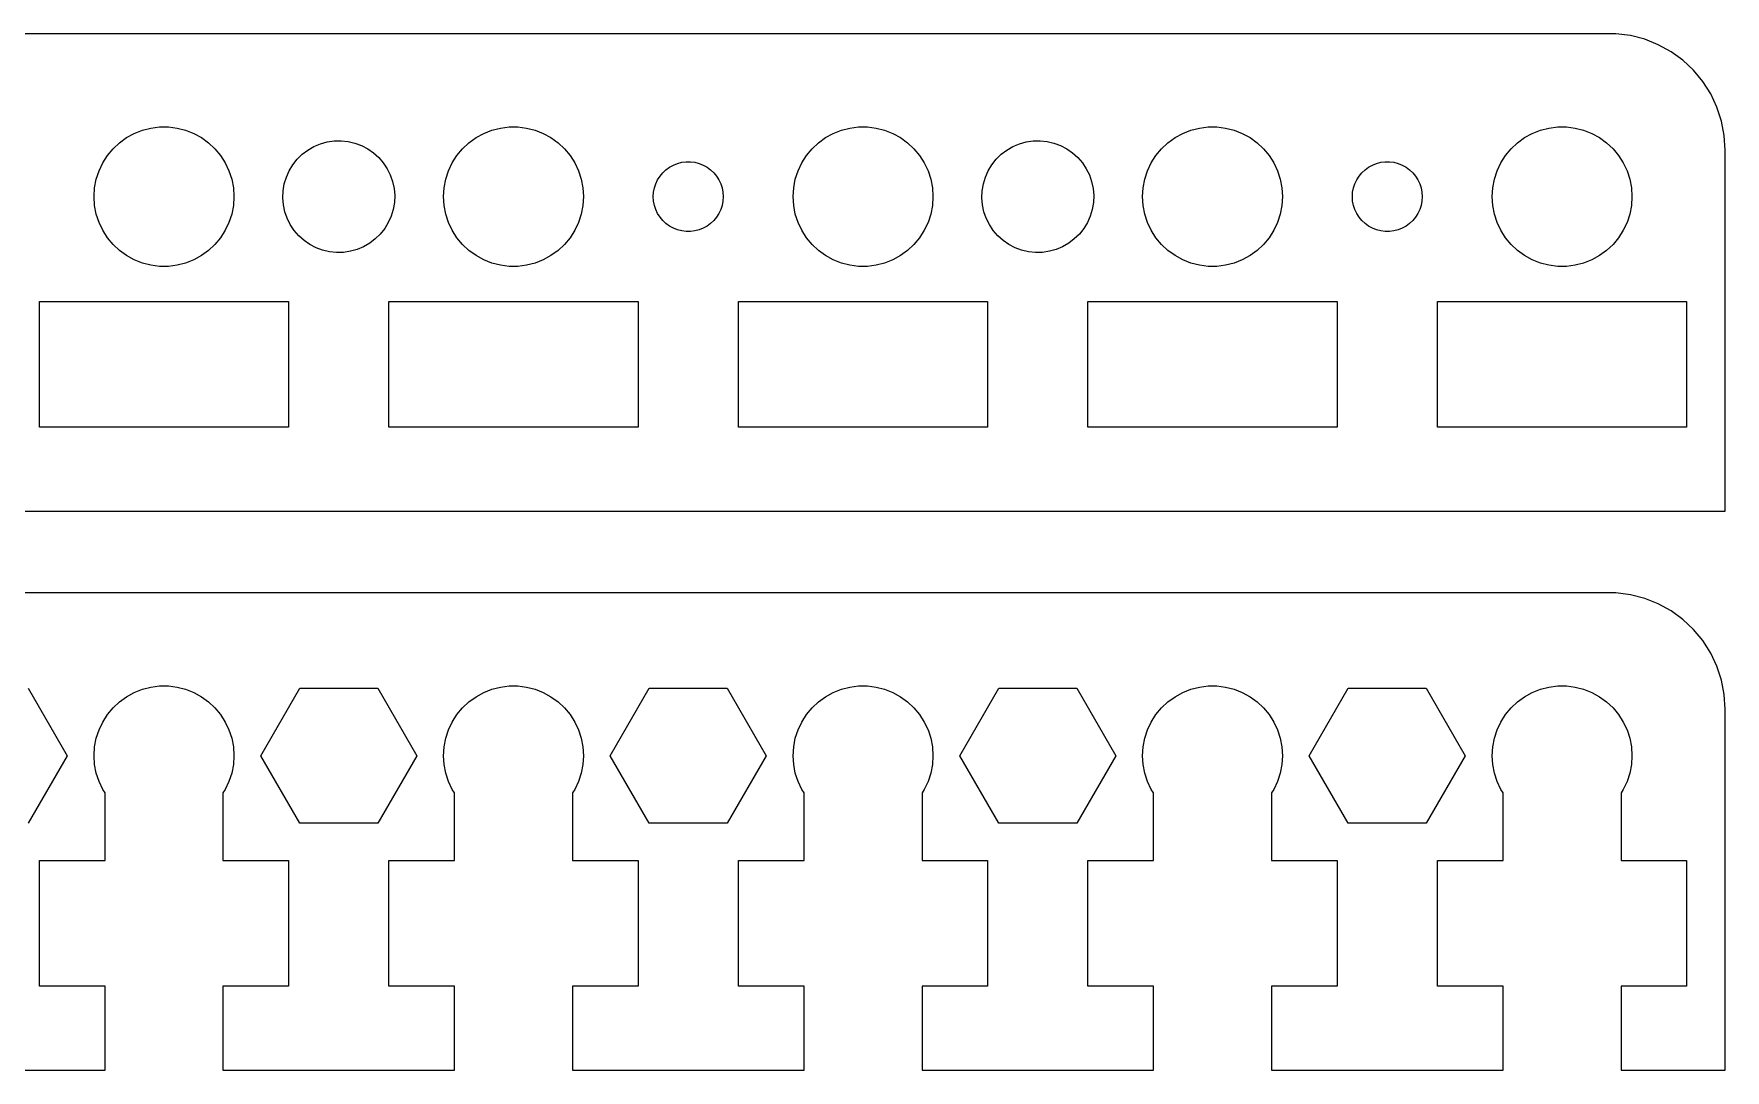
# Model space of a CAD drawing. Header units: metres. Extents: x -67 to 67, y 0 to 92.
# Drawn here: x -5.6 to 67, y 48 to 92.5 of the extents above; entities that cross this region are included whole.
import ezdxf

# ---------------------------------------------------------------- set-up
doc = ezdxf.new("R2010")
doc.units = ezdxf.units.M

msp = doc.modelspace()

# ---------------------------------------------------------------- linework, layer by layer
for p, q in [((62.3139, 92.4901), (-62.3139, 92.4901)), ((62.9369, 92.4114), (62.3139, 92.4901)), ((63.5451, 92.2553), (62.9369, 92.4114)), ((64.1289, 92.0241), (63.5451, 92.2553)), ((64.6791, 91.7216), (64.1289, 92.0241)), ((65.1871, 91.3526), (64.6791, 91.7216)), ((65.6448, 90.9227), (65.1871, 91.3526)), ((66.0451, 90.4389), (65.6448, 90.9227)), ((66.3815, 89.9088), (66.0451, 90.4389)), ((66.6489, 89.3406), (66.3815, 89.9088)), ((66.8429, 88.7434), (66.6489, 89.3406)), ((66.9606, 88.1267), (66.8429, 88.7434)), ((-1.91226, 87.8115), (-1.60747, 88.033)), ((-1.60747, 88.033), (-1.27733, 88.2145)), ((-1.27733, 88.2145), (-0.92705, 88.3532)), ((-0.92705, 88.3532), (-0.56213, 88.4469)), ((-0.56213, 88.4469), (-0.18837, 88.4941)), ((-0.18837, 88.4941), (0.18837, 88.4941)), ((0.18837, 88.4941), (0.56213, 88.4469)), ((0.56213, 88.4469), (0.92705, 88.3532)), ((0.92705, 88.3532), (1.27733, 88.2145)), ((1.27733, 88.2145), (1.60747, 88.033)), ((1.60747, 88.033), (1.91226, 87.8115)), ((6.71071, 87.7665), (7.00101, 87.8475)), ((7.00101, 87.8475), (7.29916, 87.8916)), ((7.29916, 87.8916), (7.60049, 87.8979)), ((7.60049, 87.8979), (7.90024, 87.8664)), ((7.90024, 87.8664), (8.19366, 87.7976)), ((13.0877, 87.8115), (13.3925, 88.033)), ((13.3925, 88.033), (13.7227, 88.2145)), ((13.7227, 88.2145), (14.0729, 88.3532)), ((14.0729, 88.3532), (14.4379, 88.4469)), ((14.4379, 88.4469), (14.8116, 88.4941)), ((14.8116, 88.4941), (15.1884, 88.4941)), ((15.1884, 88.4941), (15.5621, 88.4469)), ((15.5621, 88.4469), (15.927, 88.3532)), ((15.927, 88.3532), (16.2773, 88.2145)), ((16.2773, 88.2145), (16.6075, 88.033)), ((16.6075, 88.033), (16.9123, 87.8115)), ((28.0877, 87.8115), (28.3925, 88.033)), ((28.3925, 88.033), (28.7227, 88.2145)), ((28.7227, 88.2145), (29.0729, 88.3532)), ((29.0729, 88.3532), (29.4379, 88.4469)), ((29.4379, 88.4469), (29.8116, 88.4941)), ((29.8116, 88.4941), (30.1884, 88.4941)), ((30.1884, 88.4941), (30.5621, 88.4469)), ((30.5621, 88.4469), (30.927, 88.3532)), ((30.927, 88.3532), (31.2773, 88.2145)), ((31.2773, 88.2145), (31.6075, 88.033)), ((31.6075, 88.033), (31.9123, 87.8115)), ((36.7107, 87.7665), (37.001, 87.8475)), ((37.001, 87.8475), (37.2992, 87.8916)), ((37.2992, 87.8916), (37.6005, 87.8979)), ((37.6005, 87.8979), (37.9002, 87.8664)), ((37.9002, 87.8664), (38.1937, 87.7976)), ((43.0877, 87.8115), (43.3925, 88.033)), ((43.3925, 88.033), (43.7227, 88.2145)), ((43.7227, 88.2145), (44.0729, 88.3532)), ((44.0729, 88.3532), (44.4379, 88.4469)), ((44.4379, 88.4469), (44.8116, 88.4941)), ((44.8116, 88.4941), (45.1884, 88.4941)), ((45.1884, 88.4941), (45.5621, 88.4469)), ((45.5621, 88.4469), (45.927, 88.3532)), ((45.927, 88.3532), (46.2773, 88.2145)), ((46.2773, 88.2145), (46.6075, 88.033)), ((46.6075, 88.033), (46.9123, 87.8115)), ((58.0877, 87.8115), (58.3925, 88.033)), ((58.3925, 88.033), (58.7227, 88.2145)), ((58.7227, 88.2145), (59.0729, 88.3532)), ((59.0729, 88.3532), (59.4379, 88.4469)), ((59.4379, 88.4469), (59.8116, 88.4941)), ((59.8116, 88.4941), (60.1884, 88.4941)), ((60.1884, 88.4941), (60.5621, 88.4469)), ((60.5621, 88.4469), (60.927, 88.3532)), ((60.927, 88.3532), (61.2773, 88.2145)), ((61.2773, 88.2145), (61.6075, 88.033)), ((61.6075, 88.033), (61.9123, 87.8115)), ((67, 87.5), (66.9606, 88.1267)), ((-2.62891, 86.9453), (-2.42705, 87.2634)), ((-2.42705, 87.2634), (-2.1869, 87.5536)), ((-2.1869, 87.5536), (-1.91226, 87.8115)), ((1.91226, 87.8115), (2.1869, 87.5536)), ((2.1869, 87.5536), (2.42705, 87.2634)), ((2.42705, 87.2634), (2.62891, 86.9453)), ((5.52924, 86.8697), (5.71645, 87.1059)), ((5.71645, 87.1059), (5.93178, 87.3168)), ((5.93178, 87.3168), (6.17186, 87.499)), ((6.17186, 87.499), (6.43286, 87.6497)), ((6.43286, 87.6497), (6.71071, 87.7665)), ((8.19366, 87.7976), (8.47617, 87.6925)), ((8.47617, 87.6925), (8.74326, 87.5529)), ((8.74326, 87.5529), (8.99075, 87.3809)), ((8.99075, 87.3809), (9.21472, 87.1792)), ((9.21472, 87.1792), (9.41167, 86.951)), ((12.3711, 86.9453), (12.5729, 87.2634)), ((12.5729, 87.2634), (12.8131, 87.5536)), ((12.8131, 87.5536), (13.0877, 87.8115)), ((16.9123, 87.8115), (17.1869, 87.5536)), ((17.1869, 87.5536), (17.427, 87.2634)), ((17.427, 87.2634), (17.6289, 86.9453)), ((27.3711, 86.9453), (27.5729, 87.2634)), ((27.5729, 87.2634), (27.8131, 87.5536)), ((27.8131, 87.5536), (28.0877, 87.8115)), ((31.9123, 87.8115), (32.1869, 87.5536)), ((32.1869, 87.5536), (32.427, 87.2634)), ((32.427, 87.2634), (32.6289, 86.9453)), ((35.5292, 86.8697), (35.7164, 87.1059)), ((35.7164, 87.1059), (35.9318, 87.3168)), ((35.9318, 87.3168), (36.1719, 87.499)), ((36.1719, 87.499), (36.4329, 87.6497)), ((36.4329, 87.6497), (36.7107, 87.7665)), ((38.1937, 87.7976), (38.4762, 87.6925)), ((38.4762, 87.6925), (38.7433, 87.5529)), ((38.7433, 87.5529), (38.9908, 87.3809)), ((38.9908, 87.3809), (39.2147, 87.1792)), ((39.2147, 87.1792), (39.4117, 86.951)), ((42.3711, 86.9453), (42.5729, 87.2634)), ((42.5729, 87.2634), (42.8131, 87.5536)), ((42.8131, 87.5536), (43.0877, 87.8115)), ((46.9123, 87.8115), (47.1869, 87.5536)), ((47.1869, 87.5536), (47.427, 87.2634)), ((47.427, 87.2634), (47.6289, 86.9453)), ((57.3711, 86.9453), (57.5729, 87.2634)), ((57.5729, 87.2634), (57.8131, 87.5536)), ((57.8131, 87.5536), (58.0877, 87.8115)), ((61.9123, 87.8115), (62.1869, 87.5536)), ((62.1869, 87.5536), (62.427, 87.2634)), ((62.427, 87.2634), (62.6289, 86.9453)), ((67, 72), (67, 87.5)), ((-2.90575, 86.2461), (-2.78932, 86.6044)), ((-2.78932, 86.6044), (-2.62891, 86.9453)), ((2.62891, 86.9453), (2.78932, 86.6044)), ((2.78932, 86.6044), (2.90575, 86.2461)), ((5.25052, 86.3366), (5.37311, 86.6119)), ((5.37311, 86.6119), (5.52924, 86.8697)), ((9.41167, 86.951), (9.57846, 86.7)), ((9.57846, 86.7), (9.71246, 86.43)), ((9.71246, 86.43), (9.81158, 86.1454)), ((12.0942, 86.2461), (12.2107, 86.6044)), ((12.2107, 86.6044), (12.3711, 86.9453)), ((17.6289, 86.9453), (17.7893, 86.6044)), ((17.7893, 86.6044), (17.9057, 86.2461)), ((21.1855, 86.2226), (21.2865, 86.3817)), ((21.2865, 86.3817), (21.4065, 86.5268)), ((21.4065, 86.5268), (21.5439, 86.6558)), ((21.5439, 86.6558), (21.6963, 86.7665)), ((21.6963, 86.7665), (21.8613, 86.8572)), ((21.8613, 86.8572), (22.0365, 86.9266)), ((22.0365, 86.9266), (22.2189, 86.9734)), ((22.2189, 86.9734), (22.4058, 86.997)), ((22.4058, 86.997), (22.5942, 86.997)), ((22.5942, 86.997), (22.7811, 86.9734)), ((22.7811, 86.9734), (22.9635, 86.9266)), ((22.9635, 86.9266), (23.1387, 86.8572)), ((23.1387, 86.8572), (23.3037, 86.7665)), ((23.3037, 86.7665), (23.4561, 86.6558)), ((23.4561, 86.6558), (23.5934, 86.5268)), ((23.5934, 86.5268), (23.7135, 86.3817)), ((23.7135, 86.3817), (23.8145, 86.2226)), ((27.0942, 86.2461), (27.2107, 86.6044)), ((27.2107, 86.6044), (27.3711, 86.9453)), ((32.6289, 86.9453), (32.7893, 86.6044)), ((32.7893, 86.6044), (32.9057, 86.2461)), ((35.2505, 86.3366), (35.3731, 86.6119)), ((35.3731, 86.6119), (35.5292, 86.8697)), ((39.4117, 86.951), (39.5785, 86.7)), ((39.5785, 86.7), (39.7125, 86.43)), ((39.7125, 86.43), (39.8116, 86.1454)), ((42.0942, 86.2461), (42.2107, 86.6044)), ((42.2107, 86.6044), (42.3711, 86.9453)), ((47.6289, 86.9453), (47.7893, 86.6044)), ((47.7893, 86.6044), (47.9057, 86.2461)), ((51.1855, 86.2226), (51.2865, 86.3817)), ((51.2865, 86.3817), (51.4065, 86.5268)), ((51.4065, 86.5268), (51.5439, 86.6558)), ((51.5439, 86.6558), (51.6963, 86.7665)), ((51.6963, 86.7665), (51.8613, 86.8572)), ((51.8613, 86.8572), (52.0365, 86.9266)), ((52.0365, 86.9266), (52.2189, 86.9734)), ((52.2189, 86.9734), (52.4058, 86.997)), ((52.4058, 86.997), (52.5942, 86.997)), ((52.5942, 86.997), (52.7811, 86.9734)), ((52.7811, 86.9734), (52.9635, 86.9266)), ((52.9635, 86.9266), (53.1387, 86.8572)), ((53.1387, 86.8572), (53.3037, 86.7665)), ((53.3037, 86.7665), (53.4561, 86.6558)), ((53.4561, 86.6558), (53.5934, 86.5268)), ((53.5934, 86.5268), (53.7135, 86.3817)), ((53.7135, 86.3817), (53.8145, 86.2226)), ((57.0942, 86.2461), (57.2107, 86.6044)), ((57.2107, 86.6044), (57.3711, 86.9453)), ((62.6289, 86.9453), (62.7893, 86.6044)), ((62.7893, 86.6044), (62.9057, 86.2461)), ((-3, 85.5), (-2.97633, 85.876)), ((-2.97633, 85.876), (-2.90575, 86.2461)), ((2.90575, 86.2461), (2.97633, 85.876)), ((2.97633, 85.876), (3, 85.5)), ((5.10052, 85.4497), (5.11314, 85.7509)), ((5.11314, 85.7509), (5.16341, 86.048)), ((5.16341, 86.048), (5.25052, 86.3366)), ((9.81158, 86.1454), (9.87425, 85.8506)), ((9.87425, 85.8506), (9.89946, 85.5502)), ((12, 85.5), (12.0237, 85.876)), ((12.0237, 85.876), (12.0942, 86.2461)), ((17.9057, 86.2461), (17.9763, 85.876)), ((17.9763, 85.876), (18, 85.5)), ((21, 85.5), (21.0118, 85.688)), ((21.0118, 85.688), (21.0471, 85.873)), ((21.0471, 85.873), (21.1053, 86.0522)), ((21.1053, 86.0522), (21.1855, 86.2226)), ((23.8145, 86.2226), (23.8947, 86.0522)), ((23.8947, 86.0522), (23.9529, 85.873)), ((23.9529, 85.873), (23.9882, 85.688)), ((23.9882, 85.688), (24, 85.5)), ((27, 85.5), (27.0237, 85.876)), ((27.0237, 85.876), (27.0942, 86.2461)), ((32.9057, 86.2461), (32.9763, 85.876)), ((32.9763, 85.876), (33, 85.5)), ((35.1005, 85.4497), (35.1131, 85.7509)), ((35.1131, 85.7509), (35.1634, 86.048)), ((35.1634, 86.048), (35.2505, 86.3366)), ((39.8116, 86.1454), (39.8743, 85.8506)), ((39.8743, 85.8506), (39.8995, 85.5502)), ((42, 85.5), (42.0237, 85.876)), ((42.0237, 85.876), (42.0942, 86.2461)), ((47.9057, 86.2461), (47.9763, 85.876)), ((47.9763, 85.876), (48, 85.5)), ((51, 85.5), (51.0118, 85.688)), ((51.0118, 85.688), (51.0471, 85.873)), ((51.0471, 85.873), (51.1053, 86.0522)), ((51.1053, 86.0522), (51.1855, 86.2226)), ((53.8145, 86.2226), (53.8947, 86.0522)), ((53.8947, 86.0522), (53.9529, 85.873)), ((53.9529, 85.873), (53.9882, 85.688)), ((53.9882, 85.688), (54, 85.5)), ((57, 85.5), (57.0237, 85.876)), ((57.0237, 85.876), (57.0942, 86.2461)), ((62.9057, 86.2461), (62.9763, 85.876)), ((62.9763, 85.876), (63, 85.5)), ((-2.97633, 85.124), (-3, 85.5)), ((-2.90575, 84.7539), (-2.97633, 85.124)), ((2.97633, 85.124), (2.90575, 84.7539)), ((3, 85.5), (2.97633, 85.124)), ((5.12573, 85.1494), (5.10052, 85.4497)), ((5.1884, 84.8546), (5.12573, 85.1494)), ((9.83658, 84.952), (9.74947, 84.6634)), ((9.88684, 85.2491), (9.83658, 84.952)), ((9.89946, 85.5502), (9.88684, 85.2491)), ((12.0237, 85.124), (12, 85.5)), ((12.0942, 84.7539), (12.0237, 85.124)), ((17.9763, 85.124), (17.9057, 84.7539)), ((18, 85.5), (17.9763, 85.124)), ((21.0118, 85.312), (21, 85.5)), ((21.0471, 85.127), (21.0118, 85.312)), ((21.1053, 84.9478), (21.0471, 85.127)), ((21.1855, 84.7774), (21.1053, 84.9478)), ((23.8947, 84.9478), (23.8145, 84.7774)), ((23.9529, 85.127), (23.8947, 84.9478)), ((23.9882, 85.312), (23.9529, 85.127)), ((24, 85.5), (23.9882, 85.312)), ((27.0237, 85.124), (27, 85.5)), ((27.0942, 84.7539), (27.0237, 85.124)), ((32.9763, 85.124), (32.9057, 84.7539)), ((33, 85.5), (32.9763, 85.124)), ((35.1257, 85.1494), (35.1005, 85.4497)), ((35.1884, 84.8546), (35.1257, 85.1494)), ((39.8366, 84.952), (39.7495, 84.6634)), ((39.8868, 85.2491), (39.8366, 84.952)), ((39.8995, 85.5502), (39.8868, 85.2491)), ((42.0237, 85.124), (42, 85.5)), ((42.0942, 84.7539), (42.0237, 85.124)), ((47.9763, 85.124), (47.9057, 84.7539)), ((48, 85.5), (47.9763, 85.124)), ((51.0118, 85.312), (51, 85.5)), ((51.0471, 85.127), (51.0118, 85.312)), ((51.1053, 84.9478), (51.0471, 85.127)), ((51.1855, 84.7774), (51.1053, 84.9478)), ((53.8947, 84.9478), (53.8145, 84.7774)), ((53.9529, 85.127), (53.8947, 84.9478)), ((53.9882, 85.312), (53.9529, 85.127)), ((54, 85.5), (53.9882, 85.312)), ((57.0237, 85.124), (57, 85.5)), ((57.0942, 84.7539), (57.0237, 85.124)), ((62.9763, 85.124), (62.9057, 84.7539)), ((63, 85.5), (62.9763, 85.124)), ((-2.78932, 84.3956), (-2.90575, 84.7539)), ((-2.62891, 84.0547), (-2.78932, 84.3956)), ((2.78932, 84.3956), (2.62891, 84.0547)), ((2.90575, 84.7539), (2.78932, 84.3956)), ((5.28752, 84.57), (5.1884, 84.8546)), ((5.42152, 84.3), (5.28752, 84.57)), ((5.58832, 84.049), (5.42152, 84.3)), ((9.62688, 84.3881), (9.47075, 84.1303)), ((9.74947, 84.6634), (9.62688, 84.3881)), ((12.2107, 84.3956), (12.0942, 84.7539)), ((12.3711, 84.0547), (12.2107, 84.3956)), ((17.7893, 84.3956), (17.6289, 84.0547)), ((17.9057, 84.7539), (17.7893, 84.3956)), ((21.2865, 84.6183), (21.1855, 84.7774)), ((21.4065, 84.4732), (21.2865, 84.6183)), ((21.5439, 84.3442), (21.4065, 84.4732)), ((21.6963, 84.2335), (21.5439, 84.3442)), ((21.8613, 84.1427), (21.6963, 84.2335)), ((23.3037, 84.2335), (23.1387, 84.1427)), ((23.4561, 84.3442), (23.3037, 84.2335)), ((23.5934, 84.4732), (23.4561, 84.3442)), ((23.7135, 84.6183), (23.5934, 84.4732)), ((23.8145, 84.7774), (23.7135, 84.6183)), ((27.2107, 84.3956), (27.0942, 84.7539)), ((27.3711, 84.0547), (27.2107, 84.3956)), ((32.7893, 84.3956), (32.6289, 84.0547)), ((32.9057, 84.7539), (32.7893, 84.3956)), ((35.2875, 84.57), (35.1884, 84.8546)), ((35.4215, 84.3), (35.2875, 84.57)), ((35.5883, 84.049), (35.4215, 84.3)), ((39.6269, 84.3881), (39.4707, 84.1303)), ((39.7495, 84.6634), (39.6269, 84.3881)), ((42.2107, 84.3956), (42.0942, 84.7539)), ((42.3711, 84.0547), (42.2107, 84.3956)), ((47.7893, 84.3956), (47.6289, 84.0547)), ((47.9057, 84.7539), (47.7893, 84.3956)), ((51.2865, 84.6183), (51.1855, 84.7774)), ((51.4065, 84.4732), (51.2865, 84.6183)), ((51.5439, 84.3442), (51.4065, 84.4732)), ((51.6963, 84.2335), (51.5439, 84.3442)), ((51.8613, 84.1427), (51.6963, 84.2335)), ((53.3037, 84.2335), (53.1387, 84.1427)), ((53.4561, 84.3442), (53.3037, 84.2335)), ((53.5934, 84.4732), (53.4561, 84.3442)), ((53.7135, 84.6183), (53.5934, 84.4732)), ((53.8145, 84.7774), (53.7135, 84.6183)), ((57.2107, 84.3956), (57.0942, 84.7539)), ((57.3711, 84.0547), (57.2107, 84.3956)), ((62.7893, 84.3956), (62.6289, 84.0547)), ((62.9057, 84.7539), (62.7893, 84.3956)), ((-2.42705, 83.7366), (-2.62891, 84.0547)), ((-2.1869, 83.4464), (-2.42705, 83.7366)), ((2.42705, 83.7366), (2.1869, 83.4464)), ((2.62891, 84.0547), (2.42705, 83.7366)), ((5.78526, 83.8208), (5.58832, 84.049)), ((6.00923, 83.6191), (5.78526, 83.8208)), ((6.25673, 83.4471), (6.00923, 83.6191)), ((8.82812, 83.501), (8.56712, 83.3503)), ((9.06821, 83.6832), (8.82812, 83.501)), ((9.28354, 83.8941), (9.06821, 83.6832)), ((9.47075, 84.1303), (9.28354, 83.8941)), ((12.5729, 83.7366), (12.3711, 84.0547)), ((12.8131, 83.4464), (12.5729, 83.7366)), ((17.427, 83.7366), (17.1869, 83.4464)), ((17.6289, 84.0547), (17.427, 83.7366)), ((22.0365, 84.0734), (21.8613, 84.1427)), ((22.2189, 84.0266), (22.0365, 84.0734)), ((22.4058, 84.0029), (22.2189, 84.0266)), ((22.5942, 84.0029), (22.4058, 84.0029)), ((22.7811, 84.0266), (22.5942, 84.0029)), ((22.9635, 84.0734), (22.7811, 84.0266)), ((23.1387, 84.1427), (22.9635, 84.0734)), ((27.5729, 83.7366), (27.3711, 84.0547)), ((27.8131, 83.4464), (27.5729, 83.7366)), ((32.427, 83.7366), (32.1869, 83.4464)), ((32.6289, 84.0547), (32.427, 83.7366)), ((35.7853, 83.8208), (35.5883, 84.049)), ((36.0092, 83.6191), (35.7853, 83.8208)), ((36.2567, 83.4471), (36.0092, 83.6191)), ((38.8281, 83.501), (38.5671, 83.3503)), ((39.0682, 83.6832), (38.8281, 83.501)), ((39.2835, 83.8941), (39.0682, 83.6832)), ((39.4707, 84.1303), (39.2835, 83.8941)), ((42.5729, 83.7366), (42.3711, 84.0547)), ((42.8131, 83.4464), (42.5729, 83.7366)), ((47.427, 83.7366), (47.1869, 83.4464)), ((47.6289, 84.0547), (47.427, 83.7366)), ((52.0365, 84.0734), (51.8613, 84.1427)), ((52.2189, 84.0266), (52.0365, 84.0734)), ((52.4058, 84.0029), (52.2189, 84.0266)), ((52.5942, 84.0029), (52.4058, 84.0029)), ((52.7811, 84.0266), (52.5942, 84.0029)), ((52.9635, 84.0734), (52.7811, 84.0266)), ((53.1387, 84.1427), (52.9635, 84.0734)), ((57.5729, 83.7366), (57.3711, 84.0547)), ((57.8131, 83.4464), (57.5729, 83.7366)), ((62.427, 83.7366), (62.1869, 83.4464)), ((62.6289, 84.0547), (62.427, 83.7366)), ((-1.91226, 83.1884), (-2.1869, 83.4464)), ((-1.60747, 82.967), (-1.91226, 83.1884)), ((-1.27733, 82.7855), (-1.60747, 82.967)), ((-0.92705, 82.6468), (-1.27733, 82.7855)), ((1.27733, 82.7855), (0.92705, 82.6468)), ((1.60747, 82.967), (1.27733, 82.7855)), ((1.91226, 83.1884), (1.60747, 82.967)), ((2.1869, 83.4464), (1.91226, 83.1884)), ((6.52382, 83.3075), (6.25673, 83.4471)), ((6.80632, 83.2024), (6.52382, 83.3075)), ((7.09975, 83.1336), (6.80632, 83.2024)), ((7.39949, 83.1021), (7.09975, 83.1336)), ((7.70082, 83.1084), (7.39949, 83.1021)), ((7.99898, 83.1524), (7.70082, 83.1084)), ((8.28928, 83.2335), (7.99898, 83.1524)), ((8.56712, 83.3503), (8.28928, 83.2335)), ((13.0877, 83.1884), (12.8131, 83.4464)), ((13.3925, 82.967), (13.0877, 83.1884)), ((13.7227, 82.7855), (13.3925, 82.967)), ((14.0729, 82.6468), (13.7227, 82.7855)), ((16.2773, 82.7855), (15.927, 82.6468)), ((16.6075, 82.967), (16.2773, 82.7855)), ((16.9123, 83.1884), (16.6075, 82.967)), ((17.1869, 83.4464), (16.9123, 83.1884)), ((28.0877, 83.1884), (27.8131, 83.4464)), ((28.3925, 82.967), (28.0877, 83.1884)), ((28.7227, 82.7855), (28.3925, 82.967)), ((29.0729, 82.6468), (28.7227, 82.7855)), ((31.2773, 82.7855), (30.927, 82.6468)), ((31.6075, 82.967), (31.2773, 82.7855)), ((31.9123, 83.1884), (31.6075, 82.967)), ((32.1869, 83.4464), (31.9123, 83.1884)), ((36.5238, 83.3075), (36.2567, 83.4471)), ((36.8063, 83.2024), (36.5238, 83.3075)), ((37.0997, 83.1336), (36.8063, 83.2024)), ((37.3995, 83.1021), (37.0997, 83.1336)), ((37.7008, 83.1084), (37.3995, 83.1021)), ((37.999, 83.1524), (37.7008, 83.1084)), ((38.2893, 83.2335), (37.999, 83.1524)), ((38.5671, 83.3503), (38.2893, 83.2335)), ((43.0877, 83.1884), (42.8131, 83.4464)), ((43.3925, 82.967), (43.0877, 83.1884)), ((43.7227, 82.7855), (43.3925, 82.967)), ((44.0729, 82.6468), (43.7227, 82.7855)), ((46.2773, 82.7855), (45.927, 82.6468)), ((46.6075, 82.967), (46.2773, 82.7855)), ((46.9123, 83.1884), (46.6075, 82.967)), ((47.1869, 83.4464), (46.9123, 83.1884)), ((58.0877, 83.1884), (57.8131, 83.4464)), ((58.3925, 82.967), (58.0877, 83.1884)), ((58.7227, 82.7855), (58.3925, 82.967)), ((59.0729, 82.6468), (58.7227, 82.7855)), ((61.2773, 82.7855), (60.927, 82.6468)), ((61.6075, 82.967), (61.2773, 82.7855)), ((61.9123, 83.1884), (61.6075, 82.967)), ((62.1869, 83.4464), (61.9123, 83.1884)), ((-0.56213, 82.5531), (-0.92705, 82.6468)), ((-0.18837, 82.5059), (-0.56213, 82.5531)), ((0.18837, 82.5059), (-0.18837, 82.5059)), ((0.56213, 82.5531), (0.18837, 82.5059)), ((0.92705, 82.6468), (0.56213, 82.5531)), ((14.4379, 82.5531), (14.0729, 82.6468)), ((14.8116, 82.5059), (14.4379, 82.5531)), ((15.1884, 82.5059), (14.8116, 82.5059)), ((15.5621, 82.5531), (15.1884, 82.5059)), ((15.927, 82.6468), (15.5621, 82.5531)), ((29.4379, 82.5531), (29.0729, 82.6468)), ((29.8116, 82.5059), (29.4379, 82.5531)), ((30.1884, 82.5059), (29.8116, 82.5059)), ((30.5621, 82.5531), (30.1884, 82.5059)), ((30.927, 82.6468), (30.5621, 82.5531)), ((44.4379, 82.5531), (44.0729, 82.6468)), ((44.8116, 82.5059), (44.4379, 82.5531)), ((45.1884, 82.5059), (44.8116, 82.5059)), ((45.5621, 82.5531), (45.1884, 82.5059)), ((45.927, 82.6468), (45.5621, 82.5531)), ((59.4379, 82.5531), (59.0729, 82.6468)), ((59.8116, 82.5059), (59.4379, 82.5531)), ((60.1884, 82.5059), (59.8116, 82.5059)), ((60.5621, 82.5531), (60.1884, 82.5059)), ((60.927, 82.6468), (60.5621, 82.5531)), ((-5.34662, 75.6), (-5.34662, 81)), ((-5.34662, 81), (5.34662, 81)), ((5.34662, 81), (5.34662, 75.6)), ((9.65337, 75.6), (9.65337, 81)), ((9.65337, 81), (20.3466, 81)), ((20.3466, 81), (20.3466, 75.6)), ((24.6534, 75.6), (24.6534, 81)), ((24.6534, 81), (35.3466, 81)), ((35.3466, 81), (35.3466, 75.6)), ((39.6534, 75.6), (39.6534, 81)), ((39.6534, 81), (50.3466, 81)), ((50.3466, 81), (50.3466, 75.6)), ((54.6534, 75.6), (54.6534, 81)), ((54.6534, 81), (65.3466, 81)), ((65.3466, 81), (65.3466, 75.6)), ((5.34662, 75.6), (-5.34662, 75.6)), ((20.3466, 75.6), (9.65337, 75.6)), ((35.3466, 75.6), (24.6534, 75.6)), ((50.3466, 75.6), (39.6534, 75.6)), ((65.3466, 75.6), (54.6534, 75.6)), ((-67, 72), (67, 72)), ((62.3139, 68.4901), (-62.3139, 68.4901)), ((62.9369, 68.4114), (62.3139, 68.4901)), ((63.5451, 68.2553), (62.9369, 68.4114)), ((64.1289, 68.0241), (63.5451, 68.2553)), ((64.6791, 67.7216), (64.1289, 68.0241)), ((65.1871, 67.3526), (64.6791, 67.7216)), ((65.6448, 66.9227), (65.1871, 67.3526)), ((66.0451, 66.4389), (65.6448, 66.9227)), ((66.3815, 65.9088), (66.0451, 66.4389)), ((66.6489, 65.3406), (66.3815, 65.9088)), ((66.8429, 64.7434), (66.6489, 65.3406)), ((66.9606, 64.1267), (66.8429, 64.7434)), ((-5.82671, 64.3982), (-4.15341, 61.5)), ((-1.91226, 63.8115), (-1.60747, 64.033)), ((-1.60747, 64.033), (-1.27733, 64.2145)), ((-1.27733, 64.2145), (-0.92705, 64.3532)), ((-0.92705, 64.3532), (-0.56213, 64.4469)), ((-0.56213, 64.4469), (-0.18837, 64.4941)), ((-0.18837, 64.4941), (0.18837, 64.4941)), ((0.18837, 64.4941), (0.56213, 64.4469)), ((0.56213, 64.4469), (0.92705, 64.3532)), ((0.92705, 64.3532), (1.27733, 64.2145)), ((1.27733, 64.2145), (1.60747, 64.033)), ((1.60747, 64.033), (1.91226, 63.8115)), ((4.1534, 61.5), (5.82669, 64.3982)), ((5.82669, 64.3982), (9.17329, 64.3982)), ((9.17329, 64.3982), (10.8466, 61.5)), ((13.0877, 63.8115), (13.3925, 64.033)), ((13.3925, 64.033), (13.7227, 64.2145)), ((13.7227, 64.2145), (14.0729, 64.3532)), ((14.0729, 64.3532), (14.4379, 64.4469)), ((14.4379, 64.4469), (14.8116, 64.4941)), ((14.8116, 64.4941), (15.1884, 64.4941)), ((15.1884, 64.4941), (15.5621, 64.4469)), ((15.5621, 64.4469), (15.927, 64.3532)), ((15.927, 64.3532), (16.2773, 64.2145)), ((16.2773, 64.2145), (16.6075, 64.033)), ((16.6075, 64.033), (16.9123, 63.8115)), ((19.1534, 61.5), (20.8267, 64.3982)), ((20.8267, 64.3982), (24.1733, 64.3982)), ((24.1733, 64.3982), (25.8466, 61.5)), ((28.0877, 63.8115), (28.3925, 64.033)), ((28.3925, 64.033), (28.7227, 64.2145)), ((28.7227, 64.2145), (29.0729, 64.3532)), ((29.0729, 64.3532), (29.4379, 64.4469)), ((29.4379, 64.4469), (29.8116, 64.4941)), ((29.8116, 64.4941), (30.1884, 64.4941)), ((30.1884, 64.4941), (30.5621, 64.4469)), ((30.5621, 64.4469), (30.927, 64.3532)), ((30.927, 64.3532), (31.2773, 64.2145)), ((31.2773, 64.2145), (31.6075, 64.033)), ((31.6075, 64.033), (31.9123, 63.8115)), ((34.1534, 61.5), (35.8267, 64.3982)), ((35.8267, 64.3982), (39.1733, 64.3982)), ((39.1733, 64.3982), (40.8466, 61.5)), ((43.0877, 63.8115), (43.3925, 64.033)), ((43.3925, 64.033), (43.7227, 64.2145)), ((43.7227, 64.2145), (44.0729, 64.3532)), ((44.0729, 64.3532), (44.4379, 64.4469)), ((44.4379, 64.4469), (44.8116, 64.4941)), ((44.8116, 64.4941), (45.1884, 64.4941)), ((45.1884, 64.4941), (45.5621, 64.4469)), ((45.5621, 64.4469), (45.927, 64.3532)), ((45.927, 64.3532), (46.2773, 64.2145)), ((46.2773, 64.2145), (46.6075, 64.033)), ((46.6075, 64.033), (46.9123, 63.8115)), ((49.1534, 61.5), (50.8267, 64.3982)), ((50.8267, 64.3982), (54.1733, 64.3982)), ((54.1733, 64.3982), (55.8466, 61.5)), ((58.0877, 63.8115), (58.3925, 64.033)), ((58.3925, 64.033), (58.7227, 64.2145)), ((58.7227, 64.2145), (59.0729, 64.3532)), ((59.0729, 64.3532), (59.4379, 64.4469)), ((59.4379, 64.4469), (59.8116, 64.4941)), ((59.8116, 64.4941), (60.1884, 64.4941)), ((60.1884, 64.4941), (60.5621, 64.4469)), ((60.5621, 64.4469), (60.927, 64.3532)), ((60.927, 64.3532), (61.2773, 64.2145)), ((61.2773, 64.2145), (61.6075, 64.033)), ((61.6075, 64.033), (61.9123, 63.8115)), ((67, 63.5), (66.9606, 64.1267)), ((-2.62891, 62.9453), (-2.42705, 63.2634)), ((-2.42705, 63.2634), (-2.1869, 63.5536)), ((-2.1869, 63.5536), (-1.91226, 63.8115)), ((1.91226, 63.8115), (2.1869, 63.5536)), ((2.1869, 63.5536), (2.42705, 63.2634)), ((2.42705, 63.2634), (2.62891, 62.9453)), ((12.3711, 62.9453), (12.5729, 63.2634)), ((12.5729, 63.2634), (12.8131, 63.5536)), ((12.8131, 63.5536), (13.0877, 63.8115)), ((16.9123, 63.8115), (17.1869, 63.5536)), ((17.1869, 63.5536), (17.427, 63.2634)), ((17.427, 63.2634), (17.6289, 62.9453)), ((27.3711, 62.9453), (27.5729, 63.2634)), ((27.5729, 63.2634), (27.8131, 63.5536)), ((27.8131, 63.5536), (28.0877, 63.8115)), ((31.9123, 63.8115), (32.1869, 63.5536)), ((32.1869, 63.5536), (32.427, 63.2634)), ((32.427, 63.2634), (32.6289, 62.9453)), ((42.3711, 62.9453), (42.5729, 63.2634)), ((42.5729, 63.2634), (42.8131, 63.5536)), ((42.8131, 63.5536), (43.0877, 63.8115)), ((46.9123, 63.8115), (47.1869, 63.5536)), ((47.1869, 63.5536), (47.427, 63.2634)), ((47.427, 63.2634), (47.6289, 62.9453)), ((57.3711, 62.9453), (57.5729, 63.2634)), ((57.5729, 63.2634), (57.8131, 63.5536)), ((57.8131, 63.5536), (58.0877, 63.8115)), ((61.9123, 63.8115), (62.1869, 63.5536)), ((62.1869, 63.5536), (62.427, 63.2634)), ((62.427, 63.2634), (62.6289, 62.9453)), ((67, 48), (67, 63.5)), ((-2.90575, 62.2461), (-2.78932, 62.6044)), ((-2.78932, 62.6044), (-2.62891, 62.9453)), ((2.62891, 62.9453), (2.78932, 62.6044)), ((2.78932, 62.6044), (2.90575, 62.2461)), ((12.0942, 62.2461), (12.2107, 62.6044)), ((12.2107, 62.6044), (12.3711, 62.9453)), ((17.6289, 62.9453), (17.7893, 62.6044)), ((17.7893, 62.6044), (17.9057, 62.2461)), ((27.0942, 62.2461), (27.2107, 62.6044)), ((27.2107, 62.6044), (27.3711, 62.9453)), ((32.6289, 62.9453), (32.7893, 62.6044)), ((32.7893, 62.6044), (32.9057, 62.2461)), ((42.0942, 62.2461), (42.2107, 62.6044)), ((42.2107, 62.6044), (42.3711, 62.9453)), ((47.6289, 62.9453), (47.7893, 62.6044)), ((47.7893, 62.6044), (47.9057, 62.2461)), ((57.0942, 62.2461), (57.2107, 62.6044)), ((57.2107, 62.6044), (57.3711, 62.9453)), ((62.6289, 62.9453), (62.7893, 62.6044)), ((62.7893, 62.6044), (62.9057, 62.2461)), ((-3, 61.5), (-2.97633, 61.876)), ((-2.97633, 61.876), (-2.90575, 62.2461)), ((2.90575, 62.2461), (2.97633, 61.876)), ((2.97633, 61.876), (3, 61.5)), ((12, 61.5), (12.0237, 61.876)), ((12.0237, 61.876), (12.0942, 62.2461)), ((17.9057, 62.2461), (17.9763, 61.876)), ((17.9763, 61.876), (18, 61.5)), ((27, 61.5), (27.0237, 61.876)), ((27.0237, 61.876), (27.0942, 62.2461)), ((32.9057, 62.2461), (32.9763, 61.876)), ((32.9763, 61.876), (33, 61.5)), ((42, 61.5), (42.0237, 61.876)), ((42.0237, 61.876), (42.0942, 62.2461)), ((47.9057, 62.2461), (47.9763, 61.876)), ((47.9763, 61.876), (48, 61.5)), ((57, 61.5), (57.0237, 61.876)), ((57.0237, 61.876), (57.0942, 62.2461)), ((62.9057, 62.2461), (62.9763, 61.876)), ((62.9763, 61.876), (63, 61.5)), ((-4.15341, 61.5), (-5.82671, 58.6018)), ((-2.97633, 61.124), (-3, 61.5)), ((-2.90575, 60.7539), (-2.97633, 61.124)), ((2.97633, 61.124), (2.90575, 60.7539)), ((3, 61.5), (2.97633, 61.124)), ((5.82671, 58.6018), (4.1534, 61.5)), ((10.8466, 61.5), (9.17329, 58.6018)), ((12.0237, 61.124), (12, 61.5)), ((12.0942, 60.7539), (12.0237, 61.124)), ((17.9763, 61.124), (17.9057, 60.7539)), ((18, 61.5), (17.9763, 61.124)), ((20.8267, 58.6018), (19.1534, 61.5)), ((25.8466, 61.5), (24.1733, 58.6018)), ((27.0237, 61.124), (27, 61.5)), ((27.0942, 60.7539), (27.0237, 61.124)), ((32.9763, 61.124), (32.9057, 60.7539)), ((33, 61.5), (32.9763, 61.124)), ((35.8267, 58.6018), (34.1534, 61.5)), ((40.8466, 61.5), (39.1733, 58.6018)), ((42.0237, 61.124), (42, 61.5)), ((42.0942, 60.7539), (42.0237, 61.124)), ((47.9763, 61.124), (47.9057, 60.7539)), ((48, 61.5), (47.9763, 61.124)), ((50.8267, 58.6018), (49.1534, 61.5)), ((55.8466, 61.5), (54.1733, 58.6018)), ((57.0237, 61.124), (57, 61.5)), ((57.0942, 60.7539), (57.0237, 61.124)), ((62.9763, 61.124), (62.9057, 60.7539)), ((63, 61.5), (62.9763, 61.124)), ((-2.78932, 60.3956), (-2.90575, 60.7539)), ((-2.62891, 60.0547), (-2.78932, 60.3956)), ((2.78932, 60.3956), (2.62891, 60.0547)), ((2.90575, 60.7539), (2.78932, 60.3956)), ((12.2107, 60.3956), (12.0942, 60.7539)), ((12.3711, 60.0547), (12.2107, 60.3956)), ((17.7893, 60.3956), (17.6289, 60.0547)), ((17.9057, 60.7539), (17.7893, 60.3956)), ((27.2107, 60.3956), (27.0942, 60.7539)), ((27.3711, 60.0547), (27.2107, 60.3956)), ((32.7893, 60.3956), (32.6289, 60.0547)), ((32.9057, 60.7539), (32.7893, 60.3956)), ((42.2107, 60.3956), (42.0942, 60.7539)), ((42.3711, 60.0547), (42.2107, 60.3956)), ((47.7893, 60.3956), (47.6289, 60.0547)), ((47.9057, 60.7539), (47.7893, 60.3956)), ((57.2107, 60.3956), (57.0942, 60.7539)), ((57.3711, 60.0547), (57.2107, 60.3956)), ((62.7893, 60.3956), (62.6289, 60.0547)), ((62.9057, 60.7539), (62.7893, 60.3956)), ((-2.53072, 59.9), (-2.62891, 60.0547)), ((-2.53072, 57), (-2.53072, 59.9)), ((2.62891, 60.0547), (2.53072, 59.9)), ((2.53072, 59.9), (2.53072, 57)), ((12.4693, 59.9), (12.3711, 60.0547)), ((12.4693, 57), (12.4693, 59.9)), ((17.6289, 60.0547), (17.5307, 59.9)), ((17.5307, 59.9), (17.5307, 57)), ((27.4693, 59.9), (27.3711, 60.0547)), ((27.4693, 57), (27.4693, 59.9)), ((32.6289, 60.0547), (32.5307, 59.9)), ((32.5307, 59.9), (32.5307, 57)), ((42.4693, 59.9), (42.3711, 60.0547)), ((42.4693, 57), (42.4693, 59.9)), ((47.6289, 60.0547), (47.5307, 59.9)), ((47.5307, 59.9), (47.5307, 57)), ((57.4693, 59.9), (57.3711, 60.0547)), ((57.4693, 57), (57.4693, 59.9)), ((62.6289, 60.0547), (62.5307, 59.9)), ((62.5307, 59.9), (62.5307, 57)), ((9.17329, 58.6018), (5.82671, 58.6018)), ((24.1733, 58.6018), (20.8267, 58.6018)), ((39.1733, 58.6018), (35.8267, 58.6018)), ((54.1733, 58.6018), (50.8267, 58.6018)), ((-5.34662, 51.6), (-5.34662, 57)), ((-5.34662, 57), (-2.53072, 57)), ((2.53072, 57), (5.34662, 57)), ((5.34662, 57), (5.34662, 51.6)), ((9.65337, 51.6), (9.65337, 57)), ((9.65337, 57), (12.4693, 57)), ((17.5307, 57), (20.3466, 57)), ((20.3466, 57), (20.3466, 51.6)), ((24.6534, 51.6), (24.6534, 57)), ((24.6534, 57), (27.4693, 57)), ((32.5307, 57), (35.3466, 57)), ((35.3466, 57), (35.3466, 51.6)), ((39.6534, 51.6), (39.6534, 57)), ((39.6534, 57), (42.4693, 57)), ((47.5307, 57), (50.3466, 57)), ((50.3466, 57), (50.3466, 51.6)), ((54.6534, 51.6), (54.6534, 57)), ((54.6534, 57), (57.4693, 57)), ((62.5307, 57), (65.3466, 57)), ((65.3466, 57), (65.3466, 51.6)), ((-2.53072, 51.6), (-5.34662, 51.6)), ((-2.53072, 48), (-2.53072, 51.6)), ((5.34662, 51.6), (2.53072, 51.6)), ((2.53072, 51.6), (2.53072, 48)), ((12.4693, 51.6), (9.65337, 51.6)), ((12.4693, 48), (12.4693, 51.6)), ((20.3466, 51.6), (17.5307, 51.6)), ((17.5307, 51.6), (17.5307, 48)), ((27.4693, 51.6), (24.6534, 51.6)), ((27.4693, 48), (27.4693, 51.6)), ((35.3466, 51.6), (32.5307, 51.6)), ((32.5307, 51.6), (32.5307, 48)), ((42.4693, 51.6), (39.6534, 51.6)), ((42.4693, 48), (42.4693, 51.6)), ((50.3466, 51.6), (47.5307, 51.6)), ((47.5307, 51.6), (47.5307, 48)), ((57.4693, 51.6), (54.6534, 51.6)), ((57.4693, 48), (57.4693, 51.6)), ((65.3466, 51.6), (62.5307, 51.6)), ((62.5307, 51.6), (62.5307, 48)), ((-12.4693, 48), (-2.53072, 48)), ((2.53072, 48), (12.4693, 48)), ((17.5307, 48), (27.4693, 48)), ((32.5307, 48), (42.4693, 48)), ((47.5307, 48), (57.4693, 48)), ((62.5307, 48), (67, 48))]:
    msp.add_line(p, q)

doc.saveas('drawing.dxf')
